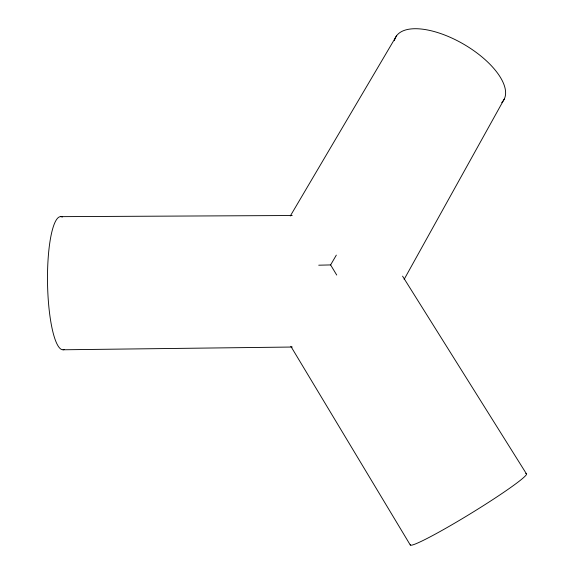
<?xml version="1.0" encoding="UTF-8"?>
<svg xmlns="http://www.w3.org/2000/svg" width="574" height="574" viewBox="0 0 574 574"><rect width="100%" height="100%" fill="white"/><g stroke="black" fill="none" stroke-linecap="round" stroke-linejoin="round"><path stroke-width="0.86" d="M404.132 279.387L504.209 99.144M318.728 265.195L330.617 264.923L336.321 255.121M290.315 215.982L396.426 35.983M63.068 349.781L292.288 347.033M60.966 216.649L292.223 215.515M402.568 276.144L526.351 473.686M330.617 264.923L336.716 275.046M290.839 346.294L410.317 545.078M64.424 349.394A66.584 14.264 89 0 1 47.534 283.126A66.584 14.264 89 0 1 62.336 217.058M394.41 40.697A62.501 27.853 30.3 0 1 463.146 43.889A62.501 27.853 30.3 0 1 501.726 102.574M525.698 473.572A68.134 4.714 -31.5 0 1 471.706 512.934A68.134 4.714 -31.5 0 1 410.353 544.539"/></g></svg>
